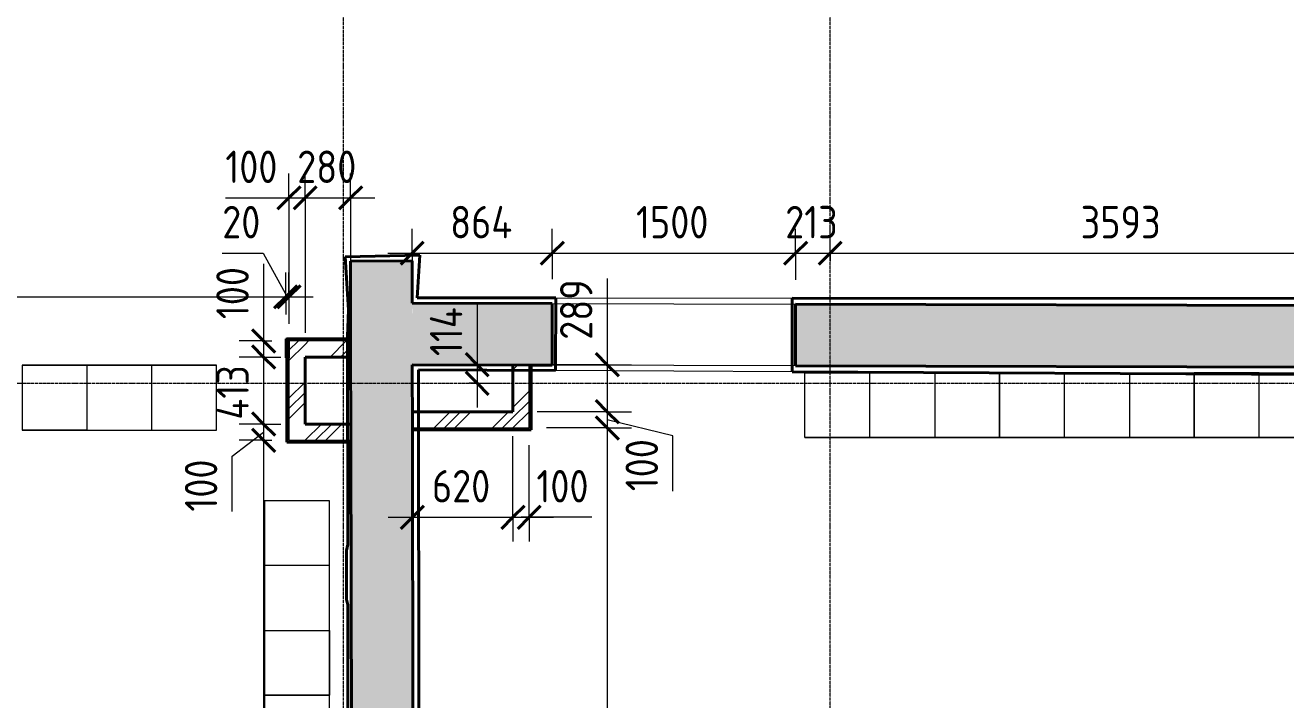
# Model space of a CAD drawing. Header units: millimetres. Extents: x -11886 to 68941, y -8130 to 45506.
# Drawn here: x 5748 to 13519, y 6655 to 10815 of the extents above; entities that cross this region are included whole.
import ezdxf

# ---------------------------------------------------------------- set-up
doc = ezdxf.new("R2010")
doc.units = ezdxf.units.MM
doc.linetypes.add('ADSK_Линия сетки', pattern=[25, 20, -2.5, 0, -2.5])
for name, color, linetype, lineweight in [('Витраж', 7, 'Continuous', 18), ('Оси', 7, 'Continuous', 9), ('Размеры', 7, 'Continuous', 9), ('Размеры-100', 7, 'Continuous', 9), ('Стены', 7, 'Continuous', 18), ('Стены внутренние', 7, 'Continuous', 18), ('Стены штриховка', 7, 'Continuous', 18)]:
    doc.layers.add(name, color=color, linetype=linetype, lineweight=lineweight)
for name, color, linetype, lineweight, true_color in [('Стены разрез', 7, 'Continuous', 40, 0xbb5389), ('ТХ', 5, 'Continuous', 9, 0x0000ff), ('ТХ 1 этаж_dwg', 7, 'Continuous', 9, 0x767676)]:
    doc.layers.add(name, color=color, linetype=linetype, lineweight=lineweight, true_color=true_color)
doc.styles.add('GOST Common_1', font='GOST_Common.ttf', dxfattribs={"width": 0.9, "height": 200})
doc.dimstyles.new('ADSK_Основной_2_мм_Округление_до_1_мм', dxfattribs={"dimscale": 304.8, "dimtxt": 201.142999, "dimasz": 0.463911, "dimexe": 0.492126, "dimexo": 0.492126, "dimgap": 0.098425, "dimtad": 1, "dimdec": 0, "dimdsep": 46, "dimtxsty": 'GOST Common_1', "dimblk1": 'OBLIQUE', "dimblk2": 'OBLIQUE', "dimsah": 1, "dimcen": 0.09, "dimdle": 0.492126, "dimazin": 2, "dimtfac": 1, "dimtdec": 4, "dimtix": 1, "dimtmove": 0, "dimatfit": 3, "dimfxl": 1, "dimtvp": 1, "dimtolj": 1, "dimtzin": 0, "dimlwd": 20, "dimlwe": 20, "dimarcsym": 2})
doc.dimstyles.new('ADSK_Основной_2_мм_Округление_до_1_мм_1', dxfattribs={"dimscale": 304.8, "dimtxt": 201.142999, "dimasz": 0.463911, "dimexe": 0.492126, "dimexo": 0.492126, "dimgap": 0.098425, "dimtad": 1, "dimdec": 0, "dimdsep": 46, "dimtxsty": 'GOST Common_1', "dimblk1": 'OBLIQUE', "dimblk2": 'OBLIQUE', "dimsah": 1, "dimcen": 0.09, "dimdle": 0.492126, "dimazin": 2, "dimtfac": 1, "dimtdec": 4, "dimtix": 1, "dimtmove": 1, "dimatfit": 3, "dimfxl": 1, "dimtvp": 1, "dimtolj": 1, "dimtzin": 0, "dimlwd": 20, "dimlwe": 20, "dimarcsym": 2})
doc.dimstyles.new('ADSK_Основной_2_мм_Округление_до_1_мм_2', dxfattribs={"dimscale": 304.8, "dimtxt": 201.142999, "dimasz": 0.463911, "dimexe": 0.492126, "dimexo": 0.492126, "dimgap": 0.098425, "dimtad": 1, "dimdec": 0, "dimdsep": 46, "dimtxsty": 'GOST Common_1', "dimblk1": 'OBLIQUE', "dimblk2": 'OBLIQUE', "dimsah": 1, "dimcen": 0.09, "dimdle": 0.492126, "dimazin": 2, "dimtfac": 1, "dimtdec": 4, "dimtix": 1, "dimtmove": 0, "dimatfit": 3, "dimfxl": 1, "dimtvp": 1, "dimtolj": 1, "dimtzin": 0, "dimlwd": 20, "dimlwe": 20, "dimarcsym": 2})
doc.dimstyles.new('ADSK_Основной_2_мм_Округление_до_1_мм_3', dxfattribs={"dimscale": 304.8, "dimtxt": 201.142999, "dimasz": 0.463911, "dimexe": 0.492126, "dimexo": 0.492126, "dimgap": 0.098425, "dimtad": 1, "dimdec": 0, "dimdsep": 46, "dimtxsty": 'GOST Common_1', "dimblk1": 'OBLIQUE', "dimblk2": 'OBLIQUE', "dimsah": 1, "dimcen": 0.09, "dimdle": 0.492126, "dimazin": 2, "dimtfac": 1, "dimtdec": 4, "dimtix": 1, "dimtmove": 0, "dimatfit": 3, "dimfxl": 1, "dimtvp": 1, "dimtolj": 1, "dimtzin": 0, "dimlwd": 20, "dimlwe": 20, "dimarcsym": 2})
pattern_1 = [(45, (0, 0), (-179.605, 179.605), []), (45, (63.5, 0), (0, 359.21), []), (45, (-63.5, 0), (0, 359.21), [])]

# ---------------------------------------------------------------- blocks, each defined once
blk = doc.blocks.new('Существующие стены 1 эт - Существующие стены 1 эт-653793-01 План 1-го этажа кладочный')
at = {"layer": 'Стены', "color": 243, "true_color": 0xbb5389}
for p, q in [((9018.8, 9133), (9016.5, 8684.9)), ((9018.8, 9133), (10475.2, 9131.7)), ((10474.8, 8677.6), (10475.2, 9131.7)), ((8754.4, 8686.2), (8172.5, 8689.1)), ((8172.5, 8689.1), (8172.7, 8431.8)), ((10474.8, 8677.6), (9016.5, 8684.9))]:
    blk.add_line(p, q, dxfattribs=at)
at = {"layer": 'Стены разрез'}
for p, q in [((8181, 9396.4), (7719.1, 9385.7)), ((7719.1, 9385.7), (7741.5, 9060.9)), ((8163.3, 9133.7), (8181, 9396.4)), ((9018.8, 9133), (8163.3, 9133.7)), ((9016.5, 8684.9), (9018.8, 9133)), ((10474.8, 8677.6), (10475.2, 9131.7)), ((10475.2, 9131.7), (14303.5, 9128.4)), ((7734.5, 8894.6), (7741.5, 9060.9)), ((7734.5, 8894.6), (7735.6, 7613.7)), ((8177.8, 2799.5), (8172.5, 8689.1)), ((8172.5, 8689.1), (9016.5, 8684.9)), ((10474.8, 8677.6), (13831, 8660.7)), ((7735.6, 7613.7), (7728.9, 7576.4)), ((7728.9, 7576.4), (7728.9, 7274.8)), ((7728.9, 7274.8), (7736.7, 7240.5)), ((7736.7, 7240.5), (7733, 2799.3))]:
    blk.add_line(p, q, dxfattribs=at)
blk = doc.blocks.new('Прямоугольный импост - Зазор 20х116мм-V152-01 План 1-го этажа кладочный')
at = {"layer": 'Витраж', "lineweight": 30}
for p, q in [((-20, 76), (0, 76)), ((-20, -40), (-20, 76)), ((0, 76), (0, -40)), ((0, -40), (-20, -40))]:
    blk.add_line(p, q, dxfattribs=at)
blk = doc.blocks.new('ТХ 1 этаж_dwg_A$C5ab76661-2118363-01 План 1-го этажа кладочный')
at = {"layer": 'ТХ', "color": 253, "true_color": 0xa0a0a0}
blk.add_line((0, -200), (400, -200), dxfattribs=at)
at = {"layer": 'ТХ', "color": 253, "true_color": 0xa0a0a0, "flags": 128}
for points in [[(400, -1000), (400, 200), (400, -1000), (0, -1000), (0, 0)], [(400, -600), (0, -600), (0, -1000), (0, 200), (400, 200)]]:
    blk.add_lwpolyline(points, dxfattribs=at)
blk = doc.blocks.new('ТХ 1 этаж_dwg_A$C5ab76661-2118362-01 План 1-го этажа кладочный')
at = {"layer": 'ТХ', "color": 253, "true_color": 0xa0a0a0}
blk.add_line((0, -200), (400, -200), dxfattribs=at)
at = {"layer": 'ТХ', "color": 253, "true_color": 0xa0a0a0, "flags": 128}
for points in [[(400, -1000), (400, 200), (400, -1000), (0, -1000), (0, 0)], [(400, -600), (0, -600), (0, -1000), (0, 200), (400, 200)]]:
    blk.add_lwpolyline(points, dxfattribs=at)
blk = doc.blocks.new('ТХ 1 этаж_dwg-2084881-01 План 1-го этажа кладочный')
at = {"extrusion": (0, 0, -1), "zscale": -1, "rotation": 90.00000000000001}
blk.add_blockref('ТХ 1 этаж_dwg_A$C5ab76661-2118362-01 План 1-го этажа кладочный', (-124729, -62554), dxfattribs=at)
at = {"rotation": 270}
for p in [(129556.1, -62200.8), (130756.1, -62200.8), (131956.1, -62200.8)]:
    blk.add_blockref('ТХ 1 этаж_dwg_A$C5ab76661-2118363-01 План 1-го этажа кладочный', p, dxfattribs=at)
at = {"extrusion": (0, 0, -1), "zscale": -1}
for p in [(-125624, -63189.7), (-125624, -64389.7)]:
    blk.add_blockref('ТХ 1 этаж_dwg_A$C5ab76661-2118362-01 План 1-го этажа кладочный', p, dxfattribs=at)
blk = doc.blocks.new('DIMBLOCK59-01 План 1-го этажа кладочный')
at = {"layer": 'Размеры-100', "lineweight": 20, "transparency": 16777216}
for p, q in [((7217.1, 8405.4), (7217.1, 782)), ((7217.1, 8255.4), (7067.1, 8255.4)), ((7217.1, 8255.4), (7267.4, 8255.4)), ((7217.1, 782), (7167.1, 782)), ((7217.1, 782), (7367.1, 782))]:
    blk.add_line(p, q, dxfattribs=at)
at = {"layer": 'Размеры-100', "lineweight": 40, "transparency": 16777216}
for p, q in [((7217.1, 8255.4), (7146.4, 8326.1)), ((7217.1, 8255.4), (7287.8, 8184.7)), ((7217.1, 782), (7146.4, 852.7)), ((7217.1, 782), (7287.8, 711.3))]:
    blk.add_line(p, q, dxfattribs=at)
at = {"layer": 'Размеры-100', "color": 0, "lineweight": 20, "transparency": 16777216, "insert": (6925.7, 4257.9), "char_height": 200, "width": 625.93, "attachment_point": 1, "rotation": 90, "line_spacing_factor": 1.022761, "style": 'GOST Common_1'}
blk.add_mtext('7473', dxfattribs=at)
blk = doc.blocks.new('_Oblique')
at = {"color": 0, "linetype": 'ByBlock', "lineweight": -2}
blk.add_line((-0.5, -0.5), (0.5, 0.5), dxfattribs=at)
blk = doc.blocks.new('DIMBLOCK61-01 План 1-го этажа кладочный')
at = {"layer": 'Размеры-100', "lineweight": 20, "transparency": 16777216}
for p, q in [((7217.1, 9343.4), (7217.1, 9002.5)), ((7217.1, 9018.4), (7217.1, 8768.4)), ((7217.1, 9002.5), (7217.1, 8818.4)), ((7217.1, 8868.4), (7067.1, 8868.4)), ((7217.1, 8868.4), (7267.4, 8868.4)), ((7217.1, 8768.4), (7067.1, 8768.4)), ((7217.1, 8768.4), (7323.4, 8768.4))]:
    blk.add_line(p, q, dxfattribs=at)
at = {"layer": 'Размеры-100', "lineweight": 40, "transparency": 16777216}
for p, q in [((7217.1, 8868.4), (7146.4, 8939.1)), ((7217.1, 8868.4), (7287.8, 8797.7)), ((7217.1, 8768.4), (7146.4, 8839.1)), ((7217.1, 8768.4), (7287.8, 8697.7))]:
    blk.add_line(p, q, dxfattribs=at)
at = {"layer": 'Размеры-100', "color": 0, "lineweight": 20, "transparency": 16777216, "insert": (6925.7, 9002.5), "char_height": 200, "width": 409.104, "attachment_point": 1, "rotation": 90, "line_spacing_factor": 1.022761, "style": 'GOST Common_1'}
blk.add_mtext('100', dxfattribs=at)
blk = doc.blocks.new('DIMBLOCK62-01 План 1-го этажа кладочный')
at = {"layer": 'Размеры-100', "lineweight": 40, "transparency": 16777216}
for p, q in [((7217.1, 8768.4), (7146.4, 8839.1)), ((7217.1, 8768.4), (7287.8, 8697.7)), ((7217.1, 8355.4), (7146.4, 8426.1)), ((7217.1, 8355.4), (7287.8, 8284.7))]:
    blk.add_line(p, q, dxfattribs=at)
at = {"layer": 'Размеры-100', "lineweight": 20, "transparency": 16777216}
for p, q in [((7217.1, 8768.4), (7067.1, 8768.4)), ((7217.1, 8768.4), (7217.1, 8355.4)), ((7217.1, 8768.4), (7323.4, 8768.4)), ((7217.1, 8355.4), (7067.1, 8355.4)), ((7217.1, 8355.4), (7323.4, 8355.4))]:
    blk.add_line(p, q, dxfattribs=at)
at = {"layer": 'Размеры-100', "color": 0, "lineweight": 20, "transparency": 16777216, "insert": (6925.7, 8382.9), "char_height": 200, "width": 429.56, "attachment_point": 1, "rotation": 90, "line_spacing_factor": 1.022761, "style": 'GOST Common_1'}
blk.add_mtext('413', dxfattribs=at)
blk = doc.blocks.new('DIMBLOCK63-01 План 1-го этажа кладочный')
at = {"layer": 'Размеры-100', "lineweight": 40, "transparency": 16777216}
for p, q in [((7217.1, 8355.4), (7146.4, 8426.1)), ((7217.1, 8255.4), (7146.4, 8326.1)), ((7217.1, 8355.4), (7287.8, 8284.7)), ((7217.1, 8255.4), (7287.8, 8184.7))]:
    blk.add_line(p, q, dxfattribs=at)
at = {"layer": 'Размеры-100', "lineweight": 20, "transparency": 16777216}
for p, q in [((7217.1, 8355.4), (7067.1, 8355.4)), ((7217.1, 8355.4), (7217.1, 8105.4)), ((7217.1, 8355.4), (7323.4, 8355.4)), ((7023.1, 8156.8), (7217.1, 8305.4)), ((7217.1, 8255.4), (7067.1, 8255.4)), ((7217.1, 8255.4), (7267.4, 8255.4)), ((7023.1, 7815.9), (7023.1, 8156.8))]:
    blk.add_line(p, q, dxfattribs=at)
at = {"layer": 'Размеры-100', "color": 0, "lineweight": 20, "transparency": 16777216, "insert": (6731.8, 7815.9), "char_height": 200, "width": 409.104, "attachment_point": 1, "rotation": 90, "line_spacing_factor": 1.022761, "style": 'GOST Common_1'}
blk.add_mtext('100', dxfattribs=at)
blk = doc.blocks.new('DIMBLOCK66-01 План 1-го этажа кладочный')
at = {"layer": 'Размеры-100', "lineweight": 20, "transparency": 16777216}
for p, q in [((7373.4, 9750.5), (7373.4, 9900.5)), ((7473.4, 9750.5), (7473.4, 9900.5)), ((6981.4, 9750.5), (7322.3, 9750.5)), ((7223.4, 9750.5), (7473.4, 9750.5)), ((7322.3, 9750.5), (7423.4, 9750.5)), ((7373.4, 9750.5), (7373.4, 8974.4)), ((7473.4, 9750.5), (7473.4, 8918.4))]:
    blk.add_line(p, q, dxfattribs=at)
at = {"layer": 'Размеры-100', "lineweight": 40, "transparency": 16777216}
for p, q in [((7373.4, 9750.5), (7444.1, 9821.2)), ((7473.4, 9750.5), (7544.1, 9821.2)), ((7373.4, 9750.5), (7302.7, 9679.8)), ((7473.4, 9750.5), (7402.7, 9679.8))]:
    blk.add_line(p, q, dxfattribs=at)
at = {"layer": 'Размеры-100', "color": 0, "lineweight": 20, "transparency": 16777216, "insert": (6981.4, 10041.9), "char_height": 200, "width": 409.104, "attachment_point": 1, "line_spacing_factor": 1.022761, "style": 'GOST Common_1'}
blk.add_mtext('100', dxfattribs=at)
blk = doc.blocks.new('DIMBLOCK67-01 План 1-го этажа кладочный')
at = {"layer": 'Размеры-100', "lineweight": 20, "transparency": 16777216}
for p, q in [((7473.4, 9750.5), (7473.4, 9900.5)), ((7753.7, 9750.5), (7753.7, 9900.5)), ((7473.4, 9750.5), (7903.7, 9750.5)), ((7473.4, 9750.5), (7473.4, 8918.4)), ((7753.7, 9750.5), (7753.7, 8918.4))]:
    blk.add_line(p, q, dxfattribs=at)
at = {"layer": 'Размеры-100', "lineweight": 40, "transparency": 16777216}
for p, q in [((7473.4, 9750.5), (7544.1, 9821.2)), ((7753.7, 9750.5), (7824.4, 9821.2)), ((7473.4, 9750.5), (7402.7, 9679.8)), ((7753.7, 9750.5), (7683, 9679.8))]:
    blk.add_line(p, q, dxfattribs=at)
at = {"layer": 'Размеры-100', "color": 0, "lineweight": 20, "transparency": 16777216, "insert": (7424.3, 10041.9), "char_height": 200, "width": 454.106, "attachment_point": 1, "line_spacing_factor": 1.022761, "style": 'GOST Common_1'}
blk.add_mtext('280', dxfattribs=at)
blk = doc.blocks.new('DIMBLOCK358-01 План 1-го этажа кладочный')
at = {"layer": 'Размеры-100', "lineweight": 20, "transparency": 16777216}
for p, q in [((8133, 9409.2), (8133, 9559.2)), ((8996.9, 9409.2), (8996.9, 9559.2)), ((7983, 9409.2), (8996.9, 9409.2)), ((8133, 9409.2), (8133, 9251.3)), ((8996.9, 9409.2), (8996.9, 9249))]:
    blk.add_line(p, q, dxfattribs=at)
at = {"layer": 'Размеры-100', "lineweight": 40, "transparency": 16777216}
for p, q in [((8133, 9409.2), (8062.3, 9338.5)), ((8133, 9409.2), (8203.7, 9479.9)), ((8996.9, 9409.2), (8926.2, 9338.5)), ((8996.9, 9409.2), (9067.6, 9479.9))]:
    blk.add_line(p, q, dxfattribs=at)
at = {"layer": 'Размеры-100', "color": 0, "lineweight": 20, "transparency": 16777216, "insert": (8367.2, 9700.6), "char_height": 200, "width": 474.561, "attachment_point": 1, "line_spacing_factor": 1.022761, "style": 'GOST Common_1'}
blk.add_mtext('864', dxfattribs=at)
blk = doc.blocks.new('DIMBLOCK359-01 План 1-го этажа кладочный')
at = {"layer": 'Размеры-100', "lineweight": 20, "transparency": 16777216}
for p, q in [((8996.9, 9409.2), (8996.9, 9559.2)), ((10496.8, 9409.2), (10496.8, 9559.2)), ((8996.9, 9409.2), (10496.8, 9409.2)), ((8996.9, 9409.2), (8996.9, 9249)), ((10496.8, 9409.2), (10496.8, 9245))]:
    blk.add_line(p, q, dxfattribs=at)
at = {"layer": 'Размеры-100', "lineweight": 40, "transparency": 16777216}
for p, q in [((8996.9, 9409.2), (8926.2, 9338.5)), ((8996.9, 9409.2), (9067.6, 9479.9)), ((10496.8, 9409.2), (10426.1, 9338.5)), ((10496.8, 9409.2), (10567.5, 9479.9))]:
    blk.add_line(p, q, dxfattribs=at)
at = {"layer": 'Размеры-100', "color": 0, "lineweight": 20, "transparency": 16777216, "insert": (9513.3, 9700.6), "char_height": 200, "width": 560.473, "attachment_point": 1, "line_spacing_factor": 1.022761, "style": 'GOST Common_1'}
blk.add_mtext('1500', dxfattribs=at)
blk = doc.blocks.new('DIMBLOCK360-01 План 1-го этажа кладочный')
at = {"layer": 'Размеры-100', "lineweight": 20, "transparency": 16777216}
for p, q in [((10496.8, 9409.2), (10496.8, 9559.2)), ((10709.9, 9409.2), (10709.9, 9559.2)), ((10496.8, 9409.2), (10859.9, 9409.2)), ((10496.8, 9409.2), (10496.8, 9245)), ((10709.9, 9409.2), (10709.9, 9359.2))]:
    blk.add_line(p, q, dxfattribs=at)
at = {"layer": 'Размеры-100', "lineweight": 40, "transparency": 16777216}
for p, q in [((10496.8, 9409.2), (10426.1, 9338.5)), ((10496.8, 9409.2), (10567.5, 9479.9)), ((10709.9, 9409.2), (10639.2, 9338.5)), ((10709.9, 9409.2), (10780.6, 9479.9))]:
    blk.add_line(p, q, dxfattribs=at)
at = {"layer": 'Размеры-100', "color": 0, "lineweight": 20, "transparency": 16777216, "insert": (10432.9, 9700.6), "char_height": 200, "width": 409.104, "attachment_point": 1, "line_spacing_factor": 1.022761, "style": 'GOST Common_1'}
blk.add_mtext('213', dxfattribs=at)
blk = doc.blocks.new('DIMBLOCK361-01 План 1-го этажа кладочный')
at = {"layer": 'Размеры-100', "lineweight": 20, "transparency": 16777216}
for p, q in [((10709.9, 9409.2), (10709.9, 9559.2)), ((14303.4, 9409.2), (14303.4, 9559.2)), ((10559.9, 9409.2), (14303.4, 9409.2)), ((10709.9, 9409.2), (10709.9, 9359.2)), ((14303.4, 9409.2), (14303.4, 9235))]:
    blk.add_line(p, q, dxfattribs=at)
at = {"layer": 'Размеры-100', "lineweight": 40, "transparency": 16777216}
for p, q in [((10709.9, 9409.2), (10639.2, 9338.5)), ((10709.9, 9409.2), (10780.6, 9479.9)), ((14303.4, 9409.2), (14232.7, 9338.5)), ((14303.4, 9409.2), (14374.1, 9479.9))]:
    blk.add_line(p, q, dxfattribs=at)
at = {"layer": 'Размеры-100', "color": 0, "lineweight": 20, "transparency": 16777216, "insert": (12254.3, 9700.6), "char_height": 200, "width": 605.475, "attachment_point": 1, "line_spacing_factor": 1.022761, "style": 'GOST Common_1'}
blk.add_mtext('3593', dxfattribs=at)
blk = doc.blocks.new('DIMBLOCK377-01 План 1-го этажа кладочный')
at = {"layer": 'Размеры-100', "lineweight": 20, "transparency": 16777216}
for p, q in [((9336.1, 9253.6), (9336.1, 8875.1)), ((9336.1, 8875.1), (9336.1, 8576.5)), ((9336.1, 8871.3), (9336.1, 8431.8)), ((9336.1, 8721.3), (8283.8, 8721.3)), ((9336.1, 8721.3), (9486.1, 8721.3)), ((9336.1, 8431.8), (8904.4, 8431.8)), ((9336.1, 8431.8), (9486.1, 8431.8))]:
    blk.add_line(p, q, dxfattribs=at)
at = {"layer": 'Размеры-100', "lineweight": 40, "transparency": 16777216}
for p, q in [((9336.1, 8721.3), (9265.4, 8792)), ((9336.1, 8721.3), (9406.8, 8650.6)), ((9336.1, 8431.8), (9265.4, 8502.5)), ((9336.1, 8431.8), (9406.8, 8361.1))]:
    blk.add_line(p, q, dxfattribs=at)
at = {"layer": 'Размеры-100', "color": 0, "lineweight": 20, "transparency": 16777216, "insert": (9044.7, 8875.1), "char_height": 200, "width": 454.106, "attachment_point": 1, "rotation": 90, "line_spacing_factor": 1.022761, "style": 'GOST Common_1'}
blk.add_mtext('289', dxfattribs=at)
blk = doc.blocks.new('DIMBLOCK378-01 План 1-го этажа кладочный')
at = {"layer": 'Размеры-100', "lineweight": 40, "transparency": 16777216}
for p, q in [((9336.1, 8431.8), (9265.4, 8502.5)), ((9336.1, 8331.8), (9265.4, 8402.5)), ((9336.1, 8431.8), (9406.8, 8361.1)), ((9336.1, 8331.8), (9406.8, 8261.1))]:
    blk.add_line(p, q, dxfattribs=at)
at = {"layer": 'Размеры-100', "lineweight": 20, "transparency": 16777216}
for p, q in [((9336.1, 8431.8), (8904.4, 8431.8)), ((9336.1, 8431.8), (9336.1, 8331.8)), ((9336.1, 8431.8), (9486.1, 8431.8)), ((9336.1, 8331.8), (8960.4, 8331.8)), ((9740.1, 8282.4), (9336.1, 8381.8)), ((9336.1, 8331.8), (9486.1, 8331.8)), ((9740.1, 7941.5), (9740.1, 8282.4))]:
    blk.add_line(p, q, dxfattribs=at)
at = {"layer": 'Размеры-100', "color": 0, "lineweight": 20, "transparency": 16777216, "insert": (9448.8, 7941.5), "char_height": 200, "width": 409.104, "attachment_point": 1, "rotation": 90, "line_spacing_factor": 1.022761, "style": 'GOST Common_1'}
blk.add_mtext('100', dxfattribs=at)
blk = doc.blocks.new('DIMBLOCK379-01 План 1-го этажа кладочный')
at = {"layer": 'Размеры-100', "lineweight": 40, "transparency": 16777216}
for p, q in [((9336.1, 8331.8), (9265.4, 8402.5)), ((9336.1, 8331.8), (9406.8, 8261.1)), ((9336.1, 2696.5), (9265.4, 2767.2)), ((9336.1, 2696.5), (9406.8, 2625.8))]:
    blk.add_line(p, q, dxfattribs=at)
at = {"layer": 'Размеры-100', "lineweight": 20, "transparency": 16777216}
for p, q in [((9336.1, 8331.8), (8960.4, 8331.8)), ((9336.1, 8331.8), (9336.1, 2696.5)), ((9336.1, 8331.8), (9486.1, 8331.8)), ((9336.1, 2696.5), (9286.1, 2696.5)), ((9336.1, 2696.5), (9486.1, 2696.5))]:
    blk.add_line(p, q, dxfattribs=at)
at = {"layer": 'Размеры-100', "color": 0, "lineweight": 20, "transparency": 16777216, "insert": (9044.7, 5261.9), "char_height": 200, "width": 605.475, "attachment_point": 1, "rotation": 90, "line_spacing_factor": 1.022761, "style": 'GOST Common_1'}
blk.add_mtext('5635', dxfattribs=at)
blk = doc.blocks.new('DIMBLOCK381-01 План 1-го этажа кладочный')
at = {"layer": 'Размеры-100', "lineweight": 20, "transparency": 16777216}
for p, q in [((8134.3, 7781), (8134.3, 8281.8)), ((8754.4, 7781), (8754.4, 8281.8)), ((7984.3, 7781), (8754.4, 7781)), ((8134.3, 7781), (8134.3, 7631)), ((8754.4, 7781), (8754.4, 7631))]:
    blk.add_line(p, q, dxfattribs=at)
at = {"layer": 'Размеры-100', "lineweight": 40, "transparency": 16777216}
for p, q in [((8134.3, 7781), (8205, 7851.7)), ((8754.4, 7781), (8825.1, 7851.7)), ((8134.3, 7781), (8063.6, 7710.3)), ((8754.4, 7781), (8683.7, 7710.3))]:
    blk.add_line(p, q, dxfattribs=at)
at = {"layer": 'Размеры-100', "color": 0, "lineweight": 20, "transparency": 16777216, "insert": (8255.2, 8072.3), "char_height": 200, "width": 454.106, "attachment_point": 1, "line_spacing_factor": 1.022761, "style": 'GOST Common_1'}
blk.add_mtext('620', dxfattribs=at)
blk = doc.blocks.new('DIMBLOCK382-01 План 1-го этажа кладочный')
at = {"layer": 'Размеры-100', "lineweight": 20, "transparency": 16777216}
for p, q in [((8754.4, 7781), (8754.4, 8281.8)), ((8854.4, 7781), (8854.4, 8225.8)), ((8754.4, 7781), (9004.4, 7781)), ((8754.4, 7781), (8754.4, 7631)), ((8899.2, 7781), (8804.4, 7781)), ((8854.4, 7781), (8854.4, 7631)), ((9240.1, 7781), (8899.2, 7781))]:
    blk.add_line(p, q, dxfattribs=at)
at = {"layer": 'Размеры-100', "lineweight": 40, "transparency": 16777216}
for p, q in [((8754.4, 7781), (8825.1, 7851.7)), ((8854.4, 7781), (8925.1, 7851.7)), ((8754.4, 7781), (8683.7, 7710.3)), ((8854.4, 7781), (8783.7, 7710.3))]:
    blk.add_line(p, q, dxfattribs=at)
at = {"layer": 'Размеры-100', "color": 0, "lineweight": 20, "transparency": 16777216, "insert": (8899.2, 8072.3), "char_height": 200, "width": 409.104, "attachment_point": 1, "line_spacing_factor": 1.022761, "style": 'GOST Common_1'}
blk.add_mtext('100', dxfattribs=at)
blk = doc.blocks.new('DIMBLOCK710-01 План 1-го этажа кладочный')
at = {"layer": 'Размеры-100', "lineweight": 20, "transparency": 16777216}
for p, q in [((8533.8, 9095.2), (8533.8, 8774.8)), ((8533.8, 8871.3), (8533.8, 8456.8)), ((8533.8, 8721.3), (8283.8, 8721.3)), ((8533.8, 8774.8), (8533.8, 8664)), ((8533.8, 8721.3), (8683.8, 8721.3)), ((8533.8, 8606.8), (8483.8, 8606.8)), ((8533.8, 8606.8), (8683.8, 8606.8))]:
    blk.add_line(p, q, dxfattribs=at)
at = {"layer": 'Размеры-100', "lineweight": 40, "transparency": 16777216}
for p, q in [((8533.8, 8721.3), (8463.1, 8792)), ((8533.8, 8721.3), (8604.5, 8650.6)), ((8533.8, 8606.8), (8463.1, 8677.5)), ((8533.8, 8606.8), (8604.5, 8536.1))]:
    blk.add_line(p, q, dxfattribs=at)
at = {"layer": 'Размеры-100', "color": 0, "lineweight": 20, "transparency": 16777216, "insert": (8242.4, 8774.8), "char_height": 200, "width": 384.558, "attachment_point": 1, "rotation": 90, "line_spacing_factor": 1.022761, "style": 'GOST Common_1'}
blk.add_mtext('114', dxfattribs=at)
blk = doc.blocks.new('DIMBLOCK712-01 План 1-го этажа кладочный')
at = {"layer": 'Размеры-100', "lineweight": 20, "transparency": 16777216}
for p, q in [((1688.4, 9140), (1688.4, 9290)), ((7353.4, 9140), (7353.4, 9290)), ((1688.4, 9140), (7353.4, 9140)), ((1688.4, 9140), (1688.4, 9030.4)), ((7353.4, 9140), (7353.4, 9030.4))]:
    blk.add_line(p, q, dxfattribs=at)
at = {"layer": 'Размеры-100', "lineweight": 40, "transparency": 16777216}
for p, q in [((1688.4, 9140), (1759.1, 9210.7)), ((7353.4, 9140), (7424.1, 9210.7)), ((1688.4, 9140), (1617.7, 9069.3)), ((7353.4, 9140), (7282.7, 9069.3))]:
    blk.add_line(p, q, dxfattribs=at)
at = {"layer": 'Размеры-100', "color": 0, "lineweight": 20, "transparency": 16777216, "insert": (4268.6, 9431.4), "char_height": 200, "width": 605.475, "attachment_point": 1, "line_spacing_factor": 1.022761, "style": 'GOST Common_1'}
blk.add_mtext('5665', dxfattribs=at)
blk = doc.blocks.new('DIMBLOCK713-01 План 1-го этажа кладочный')
at = {"layer": 'Размеры-100', "lineweight": 20, "transparency": 16777216}
for p, q in [((6962.1, 9409.2), (7214.4, 9409.2)), ((7214.4, 9409.2), (7363.4, 9140)), ((7353.4, 9140), (7353.4, 9290)), ((7373.4, 9140), (7373.4, 9290)), ((7353.4, 9140), (7523.4, 9140)), ((7353.4, 9140), (7353.4, 9030.4)), ((7373.4, 9140), (7373.4, 8974.4))]:
    blk.add_line(p, q, dxfattribs=at)
at = {"layer": 'Размеры-100', "lineweight": 40, "transparency": 16777216}
for p, q in [((7353.4, 9140), (7424.1, 9210.7)), ((7373.4, 9140), (7444.1, 9210.7)), ((7353.4, 9140), (7282.7, 9069.3)), ((7373.4, 9140), (7302.7, 9069.3))]:
    blk.add_line(p, q, dxfattribs=at)
at = {"layer": 'Размеры-100', "color": 0, "lineweight": 20, "transparency": 16777216, "insert": (6962.1, 9700.6), "char_height": 200, "width": 302.737, "attachment_point": 1, "line_spacing_factor": 1.022761, "style": 'GOST Common_1'}
blk.add_mtext('20', dxfattribs=at)

msp = doc.modelspace()

# ---------------------------------------------------------------- hatches: boundary and pattern name
at = {"layer": 'Стены внутренние', "true_color": 0xc0c0c0}
msp.add_hatch(color=9, dxfattribs=at).paths.add_polyline_path([(7765.6, 2696.1), (8145.6, 2696.9), (8132.5, 9361.2), (7752.5, 9360.5), (7765.5, 2744)])
h = msp.add_hatch(color=9, dxfattribs=at)
h.paths.add_polyline_path([(18184.6, 8694.7), (18184.6, 9074.7), (15803.3, 9081), (15803.5, 8701), (17379.6, 8696.8)])
h.paths.add_polyline_path([(14302.3, 8705), (14303.4, 9085), (10496.8, 9095), (10495.8, 8715), (13876.8, 8706.1)])
h.paths.add_polyline_path([(8995.8, 8719), (8995.8, 9099), (8133, 9101.3), (8134.5, 8721.3), (8854.4, 8719.4)])
at = {"layer": 'Стены внутренние', "lineweight": 9}
h = msp.add_hatch(dxfattribs=at)
h.set_pattern_fill('FP_3', color=256, style=0, pattern_type=2)
h.set_pattern_definition(pattern_1)
h.paths.add_polyline_path([(7373.4, 8355.4), (7473.4, 8355.4), (7473.4, 8868.4), (7373.4, 8868.4), (7373.4, 8689.1)])
h = msp.add_hatch(dxfattribs=at)
h.set_pattern_fill('FP_3', color=256, style=0, pattern_type=2)
h.set_pattern_definition(pattern_1)
h.paths.add_polyline_path([(7473.4, 8768.4), (7753.7, 8768.4), (7752.5, 8868.4), (7473.4, 8868.4)])
h = msp.add_hatch(dxfattribs=at)
h.set_pattern_fill('FP_3', color=256, style=0, pattern_type=2)
h.set_pattern_definition(pattern_1)
h.paths.add_polyline_path([(8854.4, 8331.8), (8854.4, 8719.4), (8754.4, 8719), (8754.4, 8331.8), (8850.2, 8331.8)])
h = msp.add_hatch(dxfattribs=at)
h.set_pattern_fill('FP_3', color=256, style=0, pattern_type=2)
h.set_pattern_definition(pattern_1)
h.paths.add_polyline_path([(8172.8, 8331.8), (8754.4, 8331.8), (8754.4, 8431.8), (8134.3, 8431.8), (8134.5, 8331.8), (8172.5, 8331.8)])
h = msp.add_hatch(dxfattribs=at)
h.set_pattern_fill('FP_3', color=256, style=0, pattern_type=2)
h.set_pattern_definition(pattern_1)
h.paths.add_polyline_path([(7752.5, 8255.4), (7754.7, 8255.4), (7754.5, 8355.4), (7373.4, 8355.4), (7373.4, 8255.4), (7736.7, 8255.4)])

# ---------------------------------------------------------------- linework, layer by layer
at = {"layer": 'Оси', "linetype": 'ADSK_Линия сетки'}
for p, q in [((7709.9, -7330.4), (7709.9, 21668.8)), ((10709.9, -7330.4), (10709.9, 21668.8)), ((-11086.2, 8606.8), (57141.7, 8606.8))]:
    msp.add_line(p, q, dxfattribs=at)
at = {"layer": 'Стены внутренние', "lineweight": 40}
for p, q in [((8132.5, 9361.2), (7752.5, 9360.5)), ((7752.5, 9360.5), (7753.5, 8880.4)), ((8133, 9101.3), (8132.5, 9361.2)), ((8996.9, 9099), (8133, 9101.3)), ((8995.8, 8719), (8996.9, 9099)), ((10496.8, 9095), (10495.8, 8715)), ((14303.4, 9085), (10496.8, 9095)), ((7361.4, 8880.4), (7361.4, 8243.4)), ((7753.5, 8880.4), (7361.4, 8880.4)), ((7753.5, 8878.4), (7754.7, 8245.4)), ((7473.4, 8355.4), (7473.4, 8768.4)), ((7473.4, 8768.4), (7753.7, 8768.4)), ((8134.6, 8321.8), (8133.8, 8721.3)), ((8133.8, 8721.3), (8864.4, 8719.3)), ((8754.4, 8719.6), (8754.4, 8431.8)), ((8866.4, 8319.8), (8866.4, 8719.3)), ((8866.4, 8719.3), (8995.8, 8719)), ((10495.8, 8715), (14302.3, 8705)), ((8754.4, 8431.8), (8134.3, 8431.8)), ((7754.5, 8355.4), (7473.4, 8355.4)), ((8134.6, 8319.8), (8866.4, 8319.8)), ((8145.6, 2696.9), (8134.6, 8319.8)), ((7361.4, 8243.4), (7754.7, 8243.4)), ((7754.7, 8243.4), (7765.6, 2696.1))]:
    msp.add_line(p, q, dxfattribs=at)
at = {"layer": 'Стены внутренние'}
for p, q in [((8996.9, 9099), (10496.8, 9095)), ((10495.8, 8715), (8995.8, 8719))]:
    msp.add_line(p, q, dxfattribs=at)
at = {"layer": 'Стены штриховка'}
for p, q in [((7753.5, 8878.4), (7361.4, 8878.4)), ((7363.4, 8880.4), (7363.4, 8243.4)), ((7373.4, 8878.4), (7373.4, 8880.4)), ((7373.4, 8868.4), (7373.4, 8255.4)), ((7753.5, 8868.4), (7373.4, 8868.4)), ((7753.5, 8878.4), (7753.5, 8880.4)), ((8854.4, 8331.8), (8854.4, 8719.4)), ((8866.4, 8719.3), (8864.4, 8719.3)), ((8864.4, 8319.8), (8864.4, 8719.3)), ((8134.5, 8331.8), (8854.4, 8331.8)), ((8134.6, 8321.8), (8134.6, 8319.8)), ((8134.6, 8321.8), (8866.4, 8321.8)), ((8854.4, 8321.8), (8854.4, 8319.8)), ((7363.4, 8255.4), (7361.4, 8255.4)), ((7361.4, 8245.4), (7754.7, 8245.4)), ((7373.4, 8255.4), (7754.7, 8255.4)), ((7754.7, 8243.4), (7754.7, 8245.4))]:
    msp.add_line(p, q, dxfattribs=at)

# ---------------------------------------------------------------- block references
at = {"layer": 'Витраж', "extrusion": (0, 0, -1), "rotation": 180}
msp.add_blockref('Прямоугольный импост - Зазор 20х116мм-V152-01 План 1-го этажа кладочный', (-7373.4, 8840.4), dxfattribs=at)
at = {"layer": 'Стены разрез'}
msp.add_blockref('Существующие стены 1 эт - Существующие стены 1 эт-653793-01 План 1-го этажа кладочный', (0, 0), dxfattribs=at)
at = {"layer": 'ТХ 1 этаж_dwg', "color": 253, "true_color": 0xa0a0a0}
msp.add_blockref('ТХ 1 этаж_dwg-2084881-01 План 1-го этажа кладочный', (-118001.2, 70872.8), dxfattribs=at)

# ---------------------------------------------------------------- dimensions: what is measured, and where the dimension line sits
at = {"layer": 'Размеры', "lineweight": 20}
for base, p1, p2, override, picture, middle in [((7473.4, 9750.5), (7373.4, 8824.4), (7473.4, 8768.4), {"dimpost": '<>', "dimfxl": 114.61239}, 'DIMBLOCK66-01 План 1-го этажа кладочный', (7186, 9908.6)), ((7373.4, 9140), (7353.4, 8880.4), (7373.4, 8824.4), {"dimpost": '<>', "dimfxl": 59.464275}, 'DIMBLOCK713-01 План 1-го этажа кладочный', (7113.5, 9567.2)), ((8854.4, 7781), (8754.4, 8431.8), (8854.4, 8375.8), {"dimpost": '<>', "dimfxl": 114.61239}, 'DIMBLOCK382-01 План 1-го этажа кладочный', (9103.7, 7939))]:
    dim = msp.add_linear_dim(base=base, p1=p1, p2=p2, dimstyle='ADSK_Основной_2_мм_Округление_до_1_мм_1', override=override, dxfattribs=at)
    dim.commit()
    dim.dimension.update_dxf_attribs({"geometry": picture, "text_midpoint": middle, "dimtype": 160})
for base, p1, p2, dimstyle, override, picture, middle in [((7753.7, 9750.5), (7473.4, 8768.4), (7753.7, 8768.4), 'ADSK_Основной_2_мм_Округление_до_1_мм', {"dimpost": '<>', "dimfxl": 280.297506}, 'DIMBLOCK67-01 План 1-го этажа кладочный', (7613.5, 9880.5)), ((8996.9, 9409.2), (8133, 9101.3), (8996.9, 9099), 'ADSK_Основной_2_мм_Округление_до_1_мм_2', {"dimpost": '<>', "dimfxl": 863.830842}, 'DIMBLOCK358-01 План 1-го этажа кладочный', (8564.9, 9539.2)), ((10496.8, 9409.2), (8996.9, 9099), (10496.8, 9095), 'ADSK_Основной_2_мм_Округление_до_1_мм_2', {"dimpost": '<>', "dimfxl": 1500}, 'DIMBLOCK359-01 План 1-го этажа кладочный', (9746.8, 9539.2)), ((10709.9, 9409.2), (10496.8, 9095), (10709.9, 9509.2), 'ADSK_Основной_2_мм_Округление_до_1_мм_2', {"dimpost": '<>', "dimfxl": 465.76102}, 'DIMBLOCK360-01 План 1-го этажа кладочный', (10603.4, 9539.2)), ((14303.3502, 9409.2012), (10709.9104, 9509.1861), (14303.3502, 9084.9542), 'ADSK_Основной_2_мм_Округление_до_1_мм_2', {"dimpost": '<>', "dimfxl": 3618.395066}, 'DIMBLOCK361-01 План 1-го этажа кладочный', (12506.6303, 9539.2012)), ((7353.4, 9140), (1688.4, 8880.4), (7353.4, 8880.4), 'ADSK_Основной_2_мм_Округление_до_1_мм_3', {"dimpost": '<>', "dimfxl": 5665}, 'DIMBLOCK712-01 План 1-го этажа кладочный', (4520.9, 9270)), ((8754.4, 7781), (8134.3, 8431.8), (8754.4, 8431.8), 'ADSK_Основной_2_мм_Округление_до_1_мм_2', {"dimpost": '<>', "dimfxl": 620.094875}, 'DIMBLOCK381-01 План 1-го этажа кладочный', (8444.4, 7911))]:
    dim = msp.add_linear_dim(base=base, p1=p1, p2=p2, dimstyle=dimstyle, override=override, dxfattribs=at)
    dim.commit()
    dim.dimension.update_dxf_attribs({"geometry": picture, "text_midpoint": middle})
for base, p1, p2, override, picture, middle in [((7217.1, 8768.4), (7417.4, 8868.4), (7473.4, 8768.4), {"dimpost": '<>', "dimfxl": 114.61239}, 'DIMBLOCK61-01 План 1-го этажа кладочный', (7059.1, 9207)), ((9336.0652, 8431.7883), (8133.7688, 8721.261), (8754.4315, 8431.7883), {"dimpost": '<>', "dimfxl": 684.847927}, 'DIMBLOCK377-01 План 1-го этажа кладочный', (9178.0328, 9102.1885)), ((8533.7733, 8606.7883), (8133.7688, 8721.261), (8633.7582, 8606.7883), {"dimpost": '<>', "dimfxl": 512.926277}, 'DIMBLOCK710-01 План 1-го этажа кладочный', (8375.7409, 8967.0293)), ((9336.1, 8331.8), (8754.4, 8431.8), (8810.4, 8331.8), {"dimpost": '<>', "dimfxl": 114.61239}, 'DIMBLOCK378-01 План 1-го этажа кладочный', (9582.1, 8146)), ((7217.1, 8255.4), (7473.4, 8355.4), (7417.4, 8255.4), {"dimpost": '<>', "dimfxl": 114.61239}, 'DIMBLOCK63-01 План 1-го этажа кладочный', (6865.1, 8020.5))]:
    dim = msp.add_linear_dim(base=base, p1=p1, p2=p2, angle=90, dimstyle='ADSK_Основной_2_мм_Округление_до_1_мм_1', override=override, dxfattribs=at)
    dim.commit()
    dim.dimension.update_dxf_attribs({"geometry": picture, "text_midpoint": middle, "dimtype": 160, "text_rotation": 90})
for base, p1, p2, dimstyle, override, picture, middle in [((7217.1, 8355.4), (7473.4, 8768.4), (7473.4, 8355.4), 'ADSK_Основной_2_мм_Округление_до_1_мм', {"dimpost": '<>', "dimfxl": 413.010941}, 'DIMBLOCK62-01 План 1-го этажа кладочный', (7087.1, 8561.9)), ((7217.1, 782), (7417.4, 8255.4), (7317.1, 782), 'ADSK_Основной_2_мм_Округление_до_1_мм', {"dimpost": '<>', "dimfxl": 7474.037701}, 'DIMBLOCK59-01 План 1-го этажа кладочный', (7087.1, 4518.7)), ((9336.1, 2696.5), (8810.4, 8331.8), (9436.1, 2696.5), 'ADSK_Основной_2_мм_Округление_до_1_мм_2', {"dimpost": '<>', "dimfxl": 5669.931155}, 'DIMBLOCK379-01 План 1-го этажа кладочный', (9206.1, 5514.1))]:
    dim = msp.add_linear_dim(base=base, p1=p1, p2=p2, angle=90, dimstyle=dimstyle, override=override, dxfattribs=at)
    dim.commit()
    dim.dimension.update_dxf_attribs({"geometry": picture, "text_midpoint": middle})

doc.saveas('drawing.dxf')
